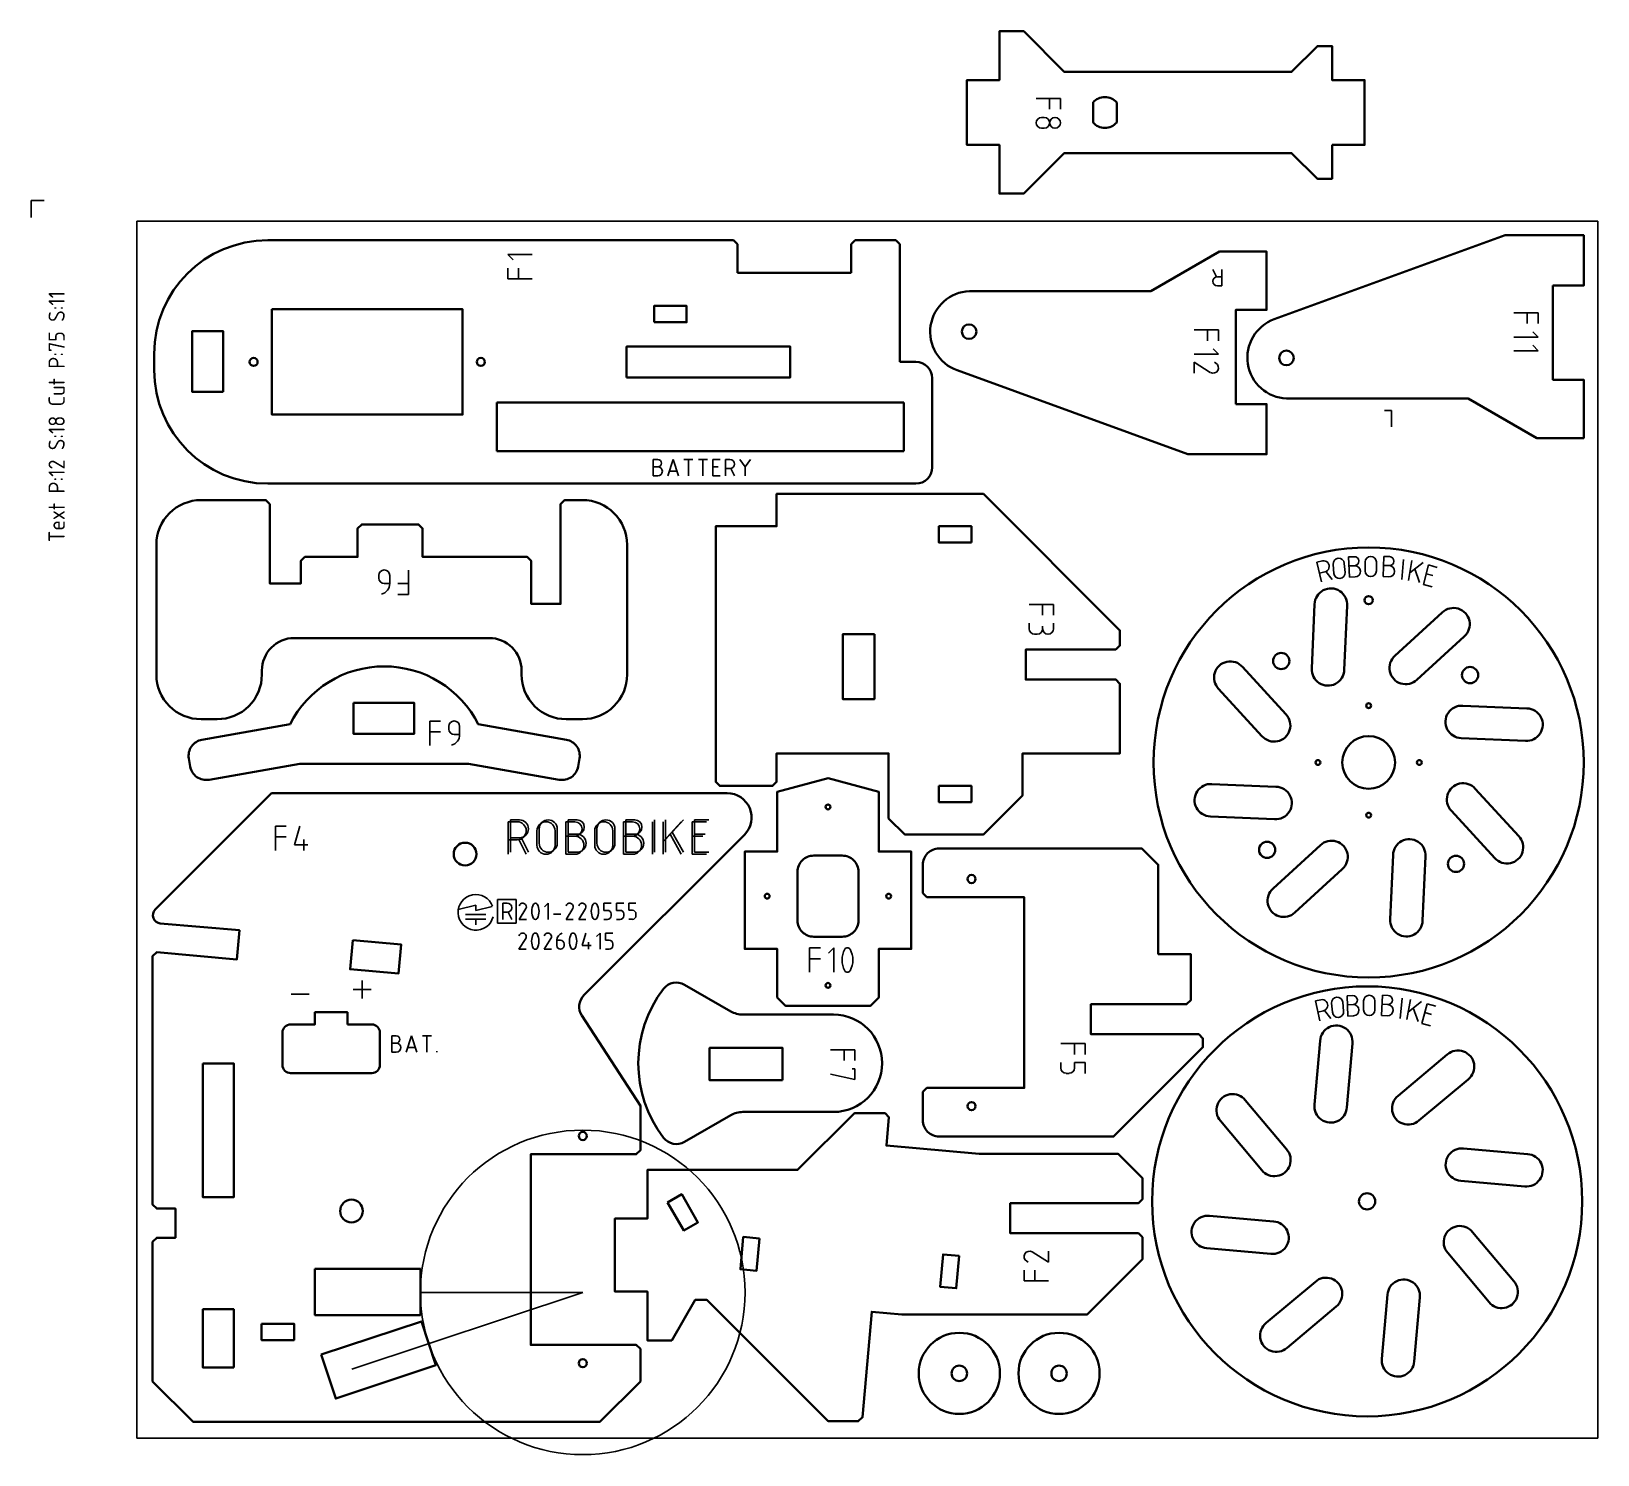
# Model space of a CAD drawing. Header units: millimetres. Extents: x -13 to 180, y 148 to 323.
import ezdxf

# ---------------------------------------------------------------- set-up
doc = ezdxf.new("R2010")
doc.units = ezdxf.units.MM
doc.header["$LTSCALE"] = 0.25
doc.layers.get('0').update_dxf_attribs({"color": 6, "linetype": 'CONTINUOUS'})
doc.layers.add('INNER', color=136, linetype='CONTINUOUS', lineweight=35, true_color=0x008080)
doc.layers.add('OUTER', color=7, linetype='CONTINUOUS', lineweight=35)
doc.layers.add('TEXT', color=5, linetype='CONTINUOUS')
doc.styles.add('iso', font='iso')

msp = doc.modelspace()

# ---------------------------------------------------------------- linework, layer by layer
at = {"linetype": 'CONTINUOUS'}
for p, q in [((-13.01, 300.46), (-13.01, 302.55)), ((-13.01, 302.55), (-11.42, 302.55))]:
    msp.add_line(p, q, dxfattribs=at)
at = {"linetype": 'CONTINUOUS', "lineweight": -3}
for p, q in [((0, 300), (180, 300)), ((0, 300), (0, 150)), ((180, 300), (180, 150)), ((0, 150), (180, 150))]:
    msp.add_line(p, q, dxfattribs=at)
for p, q in [((54.94, 167.97), (26.47, 158.5)), ((34.94, 167.97), (54.94, 167.97))]:
    msp.add_line(p, q)
msp.add_circle((54.94, 167.97), 20)
at = {"layer": 'INNER'}
for points in [[(120.73, 314.64, 0.463584), (117.83, 314.64), (117.83, 312.18, 0.463584), (120.73, 312.18)], [(144.78, 244.88, 1.022021), (148.77, 244.71), (149.12, 252.61, 1.022021), (145.12, 252.79)], [(155.02, 246.44, 1.022021), (157.72, 243.49), (163.56, 248.83, 1.022021), (160.85, 251.78)], [(138.63, 236.54, 1.022021), (141.58, 239.24), (136.23, 245.07, 1.022021), (133.29, 242.37)], [(163.37, 240.29, 1.022021), (163.19, 236.3), (171.1, 235.95, 1.022021), (171.27, 239.95)], [(140.19, 226.29, 1.022021), (140.36, 230.29), (132.46, 230.63, 1.022021), (132.28, 226.64)], [(164.92, 230.05, 1.022021), (161.97, 227.34), (167.32, 221.51, 1.022021), (170.27, 224.21)], [(148.53, 220.15, 1.022021), (145.83, 223.09), (140, 217.75, 1.022021), (142.7, 214.8)], [(158.78, 221.7, 1.022021), (154.78, 221.88), (154.44, 213.97, 1.022021), (158.43, 213.8)], [(25.94, 201), (25.94, 202.5), (21.94, 202.5), (21.94, 201), (18.94, 201, 0.414214), (17.94, 200), (17.94, 196, 0.414214), (18.94, 195), (28.94, 195, 0.414214), (29.94, 196), (29.94, 200, 0.414214), (28.94, 201)], [(155.41, 192.21, 1.022021), (157.98, 189.15), (164.04, 194.23, 1.022021), (161.47, 197.3)], [(138.6, 183.04, 1.022021), (141.67, 185.61), (136.58, 191.67, 1.022021), (133.52, 189.1)], [(163.48, 185.71, 1.022021), (163.13, 181.73), (171.01, 181.04, 1.022021), (171.36, 185.02)], [(139.71, 172.73, 1.022021), (140.06, 176.72), (132.18, 177.41, 1.022021), (131.83, 173.42)], [(164.59, 175.41, 1.022021), (161.52, 172.84), (166.61, 166.77, 1.022021), (169.67, 169.35)], [(147.78, 166.23, 1.022021), (145.21, 169.29), (139.15, 164.21, 1.022021), (141.72, 161.14)], [(158.08, 167.34, 1.022021), (154.1, 167.69), (153.41, 159.8, 1.022021), (157.39, 159.46)]]:
    msp.add_lwpolyline(points, format="xyb", close=True, dxfattribs=at)
for points in [[(63.73, 287.56), (67.73, 287.56), (67.73, 289.56), (63.73, 289.56)], [(16.63, 289.16), (40.13, 289.16), (40.13, 276.16), (16.63, 276.16)], [(10.63, 278.96), (10.63, 286.46), (6.83, 286.46), (6.83, 278.96)], [(60.34, 280.76), (60.34, 284.56), (80.5, 284.56), (80.5, 280.76)], [(102.83, 260.4), (102.83, 262.4), (98.83, 262.4), (98.83, 260.4)], [(90.88, 249.1), (90.88, 241.1), (86.98, 241.1), (86.98, 249.1)], [(26.67, 240.63), (34.17, 240.63), (34.17, 236.83), (26.67, 236.83)], [(79.57, 194.11), (70.57, 194.11), (70.57, 198.11), (79.57, 198.11)], [(8.14, 196.2), (11.94, 196.2), (11.94, 179.7), (8.14, 179.7)], [(8.14, 196.2), (11.94, 196.2), (11.94, 179.7), (8.14, 179.7)], [(65.4, 179.06), (67.4, 175.6), (69.13, 176.6), (67.13, 180.06)], [(76.71, 174.63), (74.72, 174.8), (74.37, 170.82), (76.36, 170.64)], [(101.32, 172.47), (99.33, 172.65), (98.98, 168.66), (100.97, 168.49)], [(21.94, 170.87), (34.94, 170.87), (34.94, 165.17), (21.94, 165.17)], [(11.94, 158.7), (8.14, 158.7), (8.14, 165.9), (11.94, 165.9)], [(11.94, 158.7), (8.14, 158.7), (8.14, 165.9), (11.94, 165.9)], [(22.71, 160.3), (35.05, 164.4), (36.85, 159), (24.51, 154.89)]]:
    msp.add_lwpolyline(points, close=True, dxfattribs=at)
for points in [[(98.83, 230.4), (102.83, 230.4), (102.83, 228.4), (98.83, 228.4), (98.83, 230.4)], [(26.59, 211.39), (26.27, 207.8), (32.25, 207.28), (32.56, 210.86), (26.59, 211.39)], [(76.36, 170.64), (74.37, 170.82)], [(15.36, 164.1), (19.36, 164.1), (19.36, 162.1), (15.36, 162.1), (15.36, 164.1)]]:
    msp.add_lwpolyline(points, dxfattribs=at)
msp.add_lwpolyline([(149.09, 190.76), (149.78, 198.64, 1.022021), (145.79, 198.99), (145.11, 191.11, 1.022021), (149.09, 190.76, 1.022021)], format="xyb", dxfattribs=at)
for centre, radius in [((102.55, 286.39), 0.9), ((141.65, 283.15), 0.9), ((141.01, 245.79), 1), ((164.28, 244.06), 1), ((139.27, 222.52), 1), ((162.54, 220.79), 1), ((54.94, 187.25), 0.5), ((54.94, 187.25), 0.5), ((26.44, 178), 1.4), ((54.94, 159.25), 0.5), ((101.34, 157.99), 0.95), ((113.63, 157.99), 0.95)]:
    msp.add_circle(centre, radius, dxfattribs=at)
at = {"layer": 'INNER', "linetype": 'CONTINUOUS'}
for centre, radius in [((14.38, 282.66), 0.5), ((42.38, 282.66), 0.5), ((151.78, 253.29), 0.5), ((151.78, 240.29), 0.3), ((151.78, 233.29), 3.25), ((145.53, 233.29), 0.3), ((158.03, 233.29), 0.3), ((85.16, 227.81), 0.3), ((151.78, 226.79), 0.3), ((40.44, 222), 1.4), ((102.85, 218.93), 0.5), ((77.66, 216.81), 0.3), ((92.64, 216.81), 0.3), ((85.16, 205.81), 0.3), ((102.85, 190.93), 0.5), ((151.59, 179.19), 1)]:
    msp.add_circle(centre, radius, dxfattribs=at)
at = {"layer": 'OUTER'}
for p, q in [((73.5, 297.66), (16.13, 297.66)), ((74, 297.16), (73.5, 297.66)), ((88.5, 297.66), (88, 297.16)), ((93.5, 297.66), (88.5, 297.66)), ((94, 297.16), (93.5, 297.66)), ((74, 293.66), (74, 297.16)), ((88, 297.16), (88, 293.66)), ((94, 282.66), (94, 297.16)), ((88, 293.66), (74, 293.66)), ((2.13, 283.66), (2.13, 281.66)), ((94, 282.66), (96, 282.66)), ((98, 269.66), (98, 280.66)), ((44.37, 271.66), (44.37, 277.66)), ((44.37, 277.66), (94.5, 277.66)), ((94.5, 271.66), (94.5, 277.66)), ((44.37, 271.66), (94.5, 271.66)), ((16.13, 267.66), (96, 267.66))]:
    msp.add_line(p, q, dxfattribs=at)
for points in [[(147.28, 309.41), (147.28, 305.23), (145.46, 305.23), (142.28, 308.41), (114.28, 308.41), (109.28, 303.41), (106.28, 303.41), (106.28, 309.41), (102.28, 309.41), (102.28, 317.41), (106.28, 317.41), (106.28, 323.41), (109.28, 323.41), (114.28, 318.41), (142.28, 318.41), (145.46, 321.59), (147.28, 321.59), (147.28, 317.41), (151.28, 317.41), (151.28, 309.41)], [(120.63, 247.2), (121.13, 247.7), (121.13, 249.57), (104.3, 266.4), (78.83, 266.4), (78.83, 262.4), (71.33, 262.4), (71.33, 230.9), (71.83, 230.4), (78.33, 230.4), (78.83, 230.9), (78.83, 234.4), (92.63, 234.4), (92.63, 226.4), (94.63, 224.4), (104.3, 224.4), (109.13, 229.22), (109.13, 234.4), (121.13, 234.4), (121.13, 243), (120.63, 243.5), (109.53, 243.5), (109.53, 247.2)], [(78.91, 204.31), (78.91, 210.31), (74.91, 210.31), (74.91, 222.31), (78.91, 222.31), (78.91, 229.67), (85.16, 231.35), (91.41, 229.67), (91.41, 222.31), (95.41, 222.31), (95.41, 210.31), (91.41, 210.31), (91.41, 204.31), (90.41, 203.31), (79.91, 203.31)], [(94.24, 165.26), (90.56, 165.58), (89.42, 152.58), (88.88, 152.08), (85.2, 152.08), (70.22, 167.06), (68.8, 167.06), (65.91, 162.06), (62.91, 162.06), (62.91, 168.06), (58.91, 168.06), (58.91, 177.06), (62.91, 177.06), (62.91, 183.06), (81.41, 183.06), (88.41, 190.06), (92.2, 190.06), (92.66, 189.56), (92.35, 186.06), (103.78, 185.06), (120.91, 185.06), (123.91, 182.06), (123.91, 179.46), (123.41, 178.96), (107.61, 178.96), (107.61, 175.26), (123.41, 175.26), (123.91, 174.76), (123.91, 172.06), (117.11, 165.26)]]:
    msp.add_lwpolyline(points, close=True, dxfattribs=at)
for points in [[(174.49, 292.07), (178.29, 292.07), (178.29, 298.27), (168.6, 298.27), (140.15, 287.92, 0.82218), (141.67, 278.15), (164.03, 278.15), (172.49, 273.27), (178.29, 273.27), (178.29, 280.47), (174.49, 280.47)], [(135.4, 277.47), (139.2, 277.47), (139.2, 271.27), (129.51, 271.27), (101.06, 281.63, -0.82218), (102.58, 291.39), (124.94, 291.39), (133.4, 296.27), (139.2, 296.27), (139.2, 289.07), (135.4, 289.07)], [(16.4, 265.13), (16.4, 255.33), (20.2, 255.33), (20.2, 258.13), (20.7, 258.63), (27.2, 258.63), (27.2, 262.13), (27.7, 262.63), (34.7, 262.63), (35.2, 262.13), (35.2, 258.63), (48.1, 258.63), (48.6, 258.13), (48.6, 252.83), (52.2, 252.83), (52.2, 265.13), (52.7, 265.63), (54.9, 265.63, -0.414199), (60.4, 260.13), (60.4, 244.12, -0.414214), (54.9, 238.62), (52.9, 238.62, -0.414214), (47.4, 244.12), (47.4, 244.63, 0.414214), (43.4, 248.63), (19.4, 248.63, 0.414214), (15.4, 244.63), (15.4, 244.12, -0.414214), (9.9, 238.62), (7.9, 238.62, -0.414214), (2.4, 244.12), (2.4, 260.13, -0.414214), (7.9, 265.63), (15.9, 265.63)], [(54.37, 232.78), (54.54, 233.77, 0.414214), (52.92, 236.09), (42.07, 238, 0.614954), (18.87, 238), (8.02, 236.09, 0.414214), (6.4, 233.77), (6.57, 232.78, 0.414214), (8.89, 231.16), (20.07, 233.13), (40.87, 233.13), (52.05, 231.16, 0.414214)], [(54.82, 202.08), (62.04, 190.97), (62.04, 185.5), (61.54, 185), (48.54, 185), (48.54, 161.5), (61.54, 161.5), (62.04, 161), (62.04, 157), (57.04, 152), (6.94, 152), (1.94, 157), (1.94, 174.2), (2.44, 174.7), (4.74, 174.7), (4.74, 178.3), (2.44, 178.3), (1.94, 178.8), (1.94, 209.43), (2.44, 209.89), (12.33, 209.02), (12.64, 212.61), (2.88, 213.46, -0.63707), (2.26, 215.16), (16.59, 229.5), (72.74, 229.5, -0.668179), (74.86, 224.38), (55.08, 204.59, 0.354261)], [(97.35, 216.68), (96.85, 217.18), (96.85, 220.68, -0.414214), (98.85, 222.68), (123.85, 222.68), (125.85, 220.68), (125.85, 209.68), (129.85, 209.68), (129.85, 203.98), (129.35, 203.48), (117.55, 203.48), (117.55, 199.78), (130.85, 199.78), (131.35, 199.28), (131.35, 198.18), (120.35, 187.18), (98.85, 187.18, -0.414214), (96.85, 189.18), (96.85, 192.68), (97.35, 193.18), (109.35, 193.18), (109.35, 216.68)], [(88.91, 219.81, 0.414214), (86.91, 221.81), (83.41, 221.81, 0.414214), (81.41, 219.81), (81.41, 213.81, 0.414214), (83.41, 211.81), (86.91, 211.81, 0.414214), (88.91, 213.81)], [(74.67, 202.21, -0.131652), (73.17, 202.61), (67.48, 205.9, 0.376647), (64.89, 205.38, 0.33892), (64.89, 187.04, 0.376647), (67.48, 186.52), (73.17, 189.81, -0.131652), (74.67, 190.21), (85.83, 190.21, 1), (85.83, 202.21)]]:
    msp.add_lwpolyline(points, format="xyb", close=True, dxfattribs=at)
for centre, radius in [((151.78, 233.29), 26.5), ((151.59, 179.19), 26.5), ((101.34, 157.99), 5), ((113.63, 157.99), 5)]:
    msp.add_circle(centre, radius, dxfattribs=at)
for centre, radius, start, end in [((16.13, 283.66), 14, 90, 180), ((96, 280.66), 2, 0, 90), ((16.13, 281.66), 14, 180, 270), ((96, 269.66), 2, 270, 0)]:
    msp.add_arc(centre, radius, start, end, dxfattribs=at)
at = {"layer": 'TEXT'}
for p, q in [((110.81, 315.13), (113.81, 315.13)), ((112.47, 315.13), (112.47, 313.8)), ((113.81, 315.13), (113.81, 313.8)), ((111.81, 312.8), (111.47, 312.8)), ((111.47, 311.47), (111.81, 311.47)), ((46.37, 295.23), (45.71, 295.9)), ((45.71, 295.9), (48.71, 295.9)), ((45.71, 292.9), (45.71, 294.23)), ((47.04, 292.9), (47.04, 294.23)), ((132.58, 294.04), (133.03, 293.14)), ((133.69, 294.04), (133.69, 292.04)), ((48.71, 292.9), (45.71, 292.9)), ((133.14, 293.15), (133.69, 293.15)), ((133.69, 292.04), (133.14, 292.04)), ((169.65, 288.71), (172.65, 288.71)), ((171.32, 288.71), (171.32, 287.38)), ((172.65, 288.71), (172.65, 287.38)), ((130.27, 286.61), (133.27, 286.61)), ((131.94, 286.61), (131.94, 285.27)), ((133.27, 286.61), (133.27, 285.27)), ((172.65, 285.71), (169.65, 285.71)), ((171.99, 286.38), (172.65, 285.71)), ((132.61, 284.27), (133.27, 283.61)), ((172.65, 284.04), (169.65, 284.04)), ((171.99, 284.71), (172.65, 284.04)), ((133.27, 283.61), (130.27, 283.61)), ((132.27, 281.36), (130.27, 282.61)), ((130.27, 282.61), (130.27, 281.27)), ((132.77, 282.61), (132.94, 282.52)), ((154.61, 276.66), (153.72, 276.66)), ((154.61, 274.66), (154.61, 276.66)), ((64.19, 270.63), (63.63, 270.63)), ((63.63, 270.63), (63.63, 268.63)), ((65.41, 268.63), (66.08, 270.63)), ((66.08, 270.63), (66.75, 268.63)), ((67.41, 270.63), (68.52, 270.63)), ((67.97, 270.63), (67.97, 268.63)), ((69.19, 270.63), (70.3, 270.63)), ((69.75, 270.63), (69.75, 268.63)), ((70.97, 268.63), (70.97, 270.63)), ((70.97, 270.63), (71.86, 270.63)), ((72.52, 268.63), (72.52, 270.63)), ((72.52, 270.63), (73.08, 270.63)), ((74.3, 270.63), (74.97, 269.74)), ((74.97, 269.74), (75.63, 270.63)), ((64.19, 269.74), (63.63, 269.74)), ((63.63, 268.63), (64.19, 268.63)), ((65.6, 269.18), (66.56, 269.18)), ((70.97, 269.74), (71.63, 269.74)), ((71.86, 268.63), (70.97, 268.63)), ((73.08, 269.52), (72.52, 269.52)), ((73.63, 268.63), (73.18, 269.53)), ((74.97, 268.63), (74.97, 269.74)), ((150, 258.65), (149.3, 258.62)), ((153.67, 258.69), (153.56, 256.2)), ((154.37, 258.66), (153.67, 258.69)), ((33.48, 257.01), (33.48, 254.01)), ((145.41, 257.98), (146.08, 258.13)), ((145.95, 255.54), (145.41, 257.98)), ((146.39, 256.78), (145.71, 256.63)), ((147.3, 255.84), (146.51, 256.82)), ((147.49, 256.6), (147.4, 257.71)), ((148.78, 257.83), (148.88, 256.72)), ((149.3, 258.62), (149.41, 256.13)), ((150.05, 257.54), (149.35, 257.51)), ((151.34, 256.89), (151.34, 258)), ((152.73, 258), (152.73, 256.89)), ((154.32, 257.55), (153.62, 257.58)), ((155.86, 255.83), (156.08, 258.32)), ((156.68, 255.71), (157.12, 258.17)), ((158.48, 257.93), (156.85, 256.67)), ((158.05, 255.47), (157.47, 257.14)), ((158.52, 255.21), (159.17, 257.63)), ((159.17, 257.63), (160.24, 257.34)), ((29.82, 256.01), (29.82, 256.35)), ((31.15, 255.35), (30.48, 255.35)), ((31.15, 256.35), (31.15, 255.35)), ((33.48, 255.35), (32.15, 255.35)), ((149.41, 256.13), (150.11, 256.16)), ((153.56, 256.2), (154.26, 256.16)), ((159.6, 254.92), (158.52, 255.21)), ((158.88, 256.55), (159.69, 256.34)), ((33.48, 254.01), (32.15, 254.01)), ((109.95, 252.77), (112.95, 252.77)), ((111.61, 252.77), (111.61, 251.44)), ((112.95, 252.77), (112.95, 251.44)), ((109.95, 249.77), (109.95, 250.44)), ((110.95, 249.1), (110.61, 249.1)), ((111.61, 250.1), (111.61, 249.77)), ((112.95, 250.44), (112.95, 249.77)), ((36.1, 235.4), (36.1, 238.4)), ((36.1, 238.4), (37.43, 238.4)), ((38.43, 237.4), (38.43, 237.74)), ((39.77, 237.74), (39.77, 236.74)), ((36.1, 237.07), (37.43, 237.07)), ((39.77, 236.74), (39.1, 236.74)), ((17.07, 222.45), (17.07, 225.45)), ((17.07, 225.45), (18.4, 225.45)), ((17.07, 224.12), (18.4, 224.12)), ((20.07, 225.45), (19.4, 223.12)), ((19.4, 223.12), (21.07, 223.12)), ((20.57, 223.79), (20.57, 222.45)), ((47.08, 211.93), (47.14, 212.04)), ((47.91, 211.6), (47.08, 210.26)), ((50.19, 211.93), (50.25, 212.04)), ((51.02, 211.6), (50.19, 210.26)), ((51.75, 211.37), (52.19, 211.37)), ((51.75, 210.71), (51.75, 211.37)), ((52.64, 210.93), (52.64, 210.71)), ((55.31, 212.26), (54.86, 210.71)), ((54.86, 210.71), (55.97, 210.71)), ((55.64, 211.15), (55.64, 210.26)), ((56.64, 211.82), (57.08, 212.26)), ((57.08, 212.26), (57.08, 210.26)), ((58.64, 212.26), (57.75, 212.26)), ((57.75, 212.26), (57.75, 211.37)), ((57.75, 211.37), (58.19, 211.37)), ((58.64, 210.93), (58.64, 210.71)), ((82.89, 207.44), (82.89, 210.44)), ((82.89, 210.44), (84.23, 210.44)), ((85.23, 209.77), (85.89, 210.44)), ((85.89, 210.44), (85.89, 207.44)), ((47.08, 210.26), (47.97, 210.26)), ((50.19, 210.26), (51.08, 210.26)), ((58.19, 210.26), (57.75, 210.26)), ((82.89, 209.1), (84.23, 209.1)), ((19.01, 204.73), (21.24, 204.73)), ((26.65, 205.29), (28.87, 205.29)), ((27.76, 204.18), (27.76, 206.4)), ((153.49, 204.6), (153.38, 202.1)), ((154.2, 204.57), (153.5, 204.6)), ((145.22, 203.89), (145.9, 204.04)), ((145.76, 201.45), (145.22, 203.89)), ((146.2, 202.68), (145.52, 202.53)), ((147.12, 201.75), (146.33, 202.72)), ((147.31, 202.5), (147.21, 203.61)), ((148.6, 203.73), (148.69, 202.62)), ((149.12, 204.53), (149.23, 202.03)), ((149.83, 204.57), (149.13, 204.54)), ((149.86, 203.45), (149.17, 203.42)), ((154.14, 203.46), (153.44, 203.49)), ((155.68, 201.73), (155.89, 204.22)), ((156.5, 201.61), (156.93, 204.07)), ((158.3, 203.83), (156.67, 202.57)), ((157.87, 201.37), (157.28, 203.05)), ((158.34, 201.11), (158.99, 203.53)), ((158.99, 203.53), (160.06, 203.24)), ((149.23, 202.03), (149.92, 202.06)), ((153.38, 202.1), (154.08, 202.07)), ((159.41, 200.83), (158.34, 201.11)), ((158.7, 202.46), (159.51, 202.24)), ((31.96, 199.6), (31.4, 199.6)), ((31.4, 199.6), (31.4, 197.6)), ((33.18, 197.6), (33.84, 199.6)), ((33.84, 199.6), (34.51, 197.6)), ((35.18, 199.6), (36.29, 199.6)), ((35.73, 199.6), (35.73, 197.6)), ((31.96, 198.71), (31.4, 198.71)), ((31.4, 197.6), (31.96, 197.6)), ((33.36, 198.15), (34.33, 198.15)), ((36.96, 197.6), (36.96, 197.71)), ((85.48, 197.87), (88.48, 197.87)), ((87.15, 197.87), (87.15, 196.54)), ((88.48, 197.87), (88.48, 196.54)), ((113.86, 198.64), (116.86, 198.64)), ((115.52, 198.64), (115.52, 197.3)), ((116.86, 198.64), (116.86, 197.3)), ((88.15, 195.54), (88.48, 195.54)), ((88.48, 195.54), (88.48, 194.2)), ((113.86, 195.64), (113.86, 196.3)), ((114.86, 194.97), (114.52, 194.97)), ((116.86, 196.3), (115.52, 196.3)), ((115.52, 196.3), (115.52, 195.64)), ((116.86, 194.97), (116.86, 196.3)), ((88.48, 194.2), (85.48, 194.87)), ((109.82, 171.71), (109.65, 171.8)), ((110.32, 172.96), (112.32, 171.71)), ((112.32, 171.71), (112.32, 173.05)), ((109.32, 169.38), (109.32, 170.71)), ((110.65, 169.38), (110.65, 170.71)), ((112.32, 169.38), (109.32, 169.38))]:
    msp.add_line(p, q, dxfattribs=at)
at = {"layer": 'TEXT', "linetype": 'CONTINUOUS', "lineweight": -3}
for p, q in [((45.75, 221.98), (45.75, 225.98)), ((45.75, 225.98), (46.86, 225.98)), ((46.02, 222.22), (46.02, 226.22)), ((46.02, 226.22), (47.13, 226.22)), ((53.97, 225.98), (52.86, 225.98)), ((52.86, 225.98), (52.86, 221.98)), ((54.24, 226.22), (53.13, 226.22)), ((53.13, 226.22), (53.13, 222.22)), ((61.08, 225.98), (59.97, 225.98)), ((59.97, 225.98), (59.97, 221.98)), ((61.35, 226.22), (60.24, 226.22)), ((60.24, 226.22), (60.24, 222.22)), ((63.53, 221.98), (63.53, 225.98)), ((63.8, 222.22), (63.8, 226.22)), ((64.86, 221.98), (64.86, 225.98)), ((67.08, 225.98), (64.86, 223.53)), ((65.13, 222.22), (65.13, 226.22)), ((67.35, 226.22), (65.13, 223.78)), ((68.41, 221.98), (68.41, 225.98)), ((68.41, 225.98), (70.19, 225.98)), ((68.69, 222.22), (68.69, 226.22)), ((68.69, 226.22), (70.46, 226.22)), ((47.13, 224), (46.02, 224)), ((48.24, 222.22), (47.34, 224.02)), ((49.3, 223.09), (49.3, 224.87)), ((49.57, 223.33), (49.57, 225.11)), ((51.53, 224.87), (51.53, 223.09)), ((51.8, 225.11), (51.8, 223.33)), ((53.97, 224.2), (52.86, 224.2)), ((54.24, 224.44), (53.13, 224.44)), ((56.41, 223.09), (56.41, 224.87)), ((56.69, 223.33), (56.69, 225.11)), ((58.64, 224.87), (58.64, 223.09)), ((58.91, 225.11), (58.91, 223.33)), ((61.08, 224.2), (59.97, 224.2)), ((61.35, 224.44), (60.24, 224.44)), ((67.08, 221.98), (65.7, 224.45)), ((67.35, 222.22), (65.97, 224.7)), ((68.41, 224.2), (69.75, 224.2)), ((68.69, 224.44), (70.02, 224.44)), ((46.86, 223.76), (45.75, 223.76)), ((47.97, 221.98), (47.07, 223.78)), ((52.86, 221.98), (53.97, 221.98)), ((53.13, 222.22), (54.24, 222.22)), ((59.97, 221.98), (61.08, 221.98)), ((60.24, 222.22), (61.35, 222.22)), ((70.19, 221.98), (68.41, 221.98)), ((70.46, 222.22), (68.69, 222.22)), ((45.08, 213.94), (45.08, 215.94)), ((45.08, 215.94), (45.63, 215.94)), ((45.63, 214.83), (45.08, 214.83)), ((46.19, 213.94), (45.74, 214.84)), ((47.11, 215.61), (47.17, 215.73)), ((47.94, 215.28), (47.11, 213.95)), ((50.22, 215.5), (50.66, 215.95)), ((50.66, 215.95), (50.66, 213.95)), ((51.33, 214.61), (52.22, 214.61)), ((52.88, 215.61), (52.94, 215.73)), ((53.71, 215.28), (52.88, 213.95)), ((54.44, 215.61), (54.5, 215.73)), ((55.27, 215.28), (54.44, 213.95)), ((58.44, 215.95), (57.55, 215.95)), ((57.55, 215.95), (57.55, 215.06)), ((57.55, 215.06), (58, 215.06)), ((58.44, 214.61), (58.44, 214.39)), ((60, 215.95), (59.11, 215.95)), ((59.11, 215.95), (59.11, 215.06)), ((59.11, 215.06), (59.55, 215.06)), ((60, 214.61), (60, 214.39)), ((61.49, 215.96), (60.6, 215.96)), ((60.6, 215.96), (60.6, 215.07)), ((60.6, 215.07), (61.05, 215.07)), ((61.49, 214.62), (61.49, 214.4)), ((47.11, 213.95), (48, 213.95)), ((52.88, 213.95), (53.77, 213.95)), ((54.44, 213.95), (55.33, 213.95)), ((58, 213.95), (57.55, 213.95)), ((59.55, 213.95), (59.11, 213.95)), ((61.05, 213.96), (60.6, 213.96))]:
    msp.add_line(p, q, dxfattribs=at)
at = {"layer": 'TEXT', "linetype": 'CONTINUOUS'}
for p, q in [((44.42, 216.38), (44.42, 213.49)), ((44.42, 216.38), (46.74, 216.38)), ((46.74, 216.38), (46.74, 213.49)), ((41.77, 215.7), (39.58, 215.15)), ((40.51, 214.55), (43.01, 214.55)), ((41.77, 215.7), (41.77, 215.03)), ((41.77, 215.03), (43.79, 215.54)), ((40.51, 213.96), (43, 213.96)), ((41.77, 213.96), (41.77, 213.26)), ((44.42, 213.49), (46.74, 213.49))]:
    msp.add_line(p, q, dxfattribs=at)
at = {"layer": 'TEXT'}
msp.add_lwpolyline([(151.16, 203.9), (151.16, 202.79, 1), (152.55, 202.79), (152.55, 203.9, 1)], format="xyb", close=True, dxfattribs=at)
for centre, radius, start, end in [((111.47, 312.13), 0.667, 90, 270), ((111.81, 312.13), 0.667, 270, 90), ((113.14, 312.13), 0.667, 0, 180), ((113.14, 312.13), 0.667, 180, 0), ((133.14, 292.6), 0.556, 90, 270), ((132.61, 281.94), 0.667, 240, 60), ((64.19, 270.18), 0.444, 270, 90), ((73.08, 270.07), 0.556, 270, 90), ((64.19, 269.18), 0.556, 270, 90), ((150.02, 258.1), 0.556, 272.5, 92.5), ((152.04, 258), 0.694, 0, 180), ((154.34, 258.11), 0.556, 267.5, 87.5), ((30.48, 256.35), 0.667, 0, 180), ((146.23, 257.46), 0.694, 282.5, 102.5), ((148.09, 257.77), 0.694, 5, 185), ((148.18, 256.66), 0.694, 185, 5), ((150.08, 256.85), 0.694, 272.5, 92.5), ((152.04, 256.89), 0.694, 180, 0), ((154.29, 256.86), 0.694, 267.5, 87.5), ((30.48, 256.01), 0.667, 180, 270), ((29.76, 255.35), 1.39, 286.2602, 360), ((110.61, 249.77), 0.667, 180, 270), ((110.95, 249.77), 0.667, 270, 0), ((112.28, 249.77), 0.667, 180, 0), ((39.1, 237.74), 0.667, 0, 180), ((39.1, 237.4), 0.667, 180, 270), ((38.38, 236.74), 1.39, 286.2602, 360), ((47.53, 211.82), 0.444, 330, 150), ((50.53, 211.26), 1.89, 151.9275, 208.0725), ((49.08, 211.99), 0.278, 36.8699, 143.1301), ((47.64, 211.26), 1.89, 331.9275, 28.0725), ((50.64, 211.82), 0.444, 330, 150), ((52.68, 211.37), 0.926, 106.2602, 180), ((52.19, 210.71), 0.444, 180, 0), ((52.19, 210.93), 0.444, 360, 90), ((55.19, 211.26), 1.89, 151.9275, 208.0725), ((53.75, 211.99), 0.278, 36.8699, 143.1301), ((52.31, 211.26), 1.89, 331.9275, 28.0725), ((58.19, 210.93), 0.444, 360, 90), ((58.19, 210.71), 0.444, 270, 0), ((87.56, 210.02), 0.417, 36.8699, 143.1301), ((49.08, 210.54), 0.278, 216.8699, 323.1301), ((53.75, 210.54), 0.278, 216.8699, 323.1301), ((89.73, 208.94), 2.83, 151.9275, 208.0725), ((85.39, 208.94), 2.83, 331.9275, 28.0725), ((87.56, 207.85), 0.417, 216.8699, 323.1301), ((146.05, 203.36), 0.694, 282.5, 102.5), ((147.9, 203.67), 0.694, 5, 185), ((149.84, 204), 0.556, 272.5, 92.5), ((149.89, 202.75), 0.694, 272.5, 92.5), ((154.11, 202.76), 0.694, 267.5, 87.5), ((154.16, 204.01), 0.556, 267.5, 87.5), ((148, 202.56), 0.694, 185, 5), ((31.96, 199.15), 0.444, 270, 90), ((31.96, 198.15), 0.556, 270, 90), ((114.52, 195.64), 0.667, 180, 270), ((114.86, 195.64), 0.667, 270, 0), ((109.98, 172.38), 0.667, 60, 240)]:
    msp.add_arc(centre, radius, start, end, dxfattribs=at)
at = {"layer": 'TEXT', "linetype": 'CONTINUOUS', "lineweight": -3}
for centre, radius, start, end in [((46.86, 224.87), 1.11, 270, 90), ((47.13, 225.11), 1.11, 270, 90), ((50.41, 224.87), 1.11, 0, 180), ((50.69, 225.11), 1.11, 0, 180), ((53.97, 225.09), 0.889, 270, 90), ((54.24, 225.33), 0.889, 270, 90), ((57.53, 224.87), 1.11, 0, 180), ((57.8, 225.11), 1.11, 0, 180), ((61.08, 225.09), 0.889, 270, 90), ((61.35, 225.33), 0.889, 270, 90), ((53.97, 223.09), 1.11, 270, 90), ((54.24, 223.33), 1.11, 270, 90), ((61.08, 223.09), 1.11, 270, 90), ((61.35, 223.33), 1.11, 270, 90), ((50.41, 223.09), 1.11, 180, 0), ((50.69, 223.33), 1.11, 180, 0), ((57.53, 223.09), 1.11, 180, 0), ((57.8, 223.33), 1.11, 180, 0), ((45.63, 215.39), 0.556, 270, 90), ((47.55, 215.5), 0.444, 329.9706, 149.9706), ((50.55, 214.95), 1.89, 151.9275, 208.0725), ((49.11, 215.67), 0.278, 36.8699, 143.1301), ((47.66, 214.95), 1.89, 331.9275, 28.0725), ((53.33, 215.5), 0.444, 329.9706, 149.9706), ((54.88, 215.5), 0.444, 329.9706, 149.9706), ((57.88, 214.95), 1.89, 151.9275, 208.0725), ((56.44, 215.67), 0.278, 36.8699, 143.1301), ((55, 214.95), 1.89, 331.9275, 28.0725), ((57.99, 214.61), 0.448, 0.4127, 89.5873), ((57.99, 214.4), 0.448, 270.4127, 359.5873), ((59.55, 214.61), 0.448, 0.4127, 89.5873), ((59.55, 214.4), 0.448, 270.4127, 359.5873), ((61.05, 214.62), 0.448, 0.4127, 89.5873), ((61.05, 214.4), 0.448, 270.4127, 359.5873), ((49.11, 214.23), 0.278, 216.8699, 323.1301), ((56.44, 214.23), 0.278, 216.8699, 323.1301)]:
    msp.add_arc(centre, radius, start, end, dxfattribs=at)
at = {"layer": 'TEXT', "linetype": 'CONTINUOUS'}
msp.add_arc((41.77, 214.81), 2.19, 19.9779, 345.2656, dxfattribs=at)

# ---------------------------------------------------------------- texts
at = {"style": 'iso'}
msp.add_text('Text P:12 S:18 Cut P:75 S:11', height=2, rotation=90, dxfattribs=at).set_placement((-8.89, 260.44))

doc.saveas('drawing.dxf')
